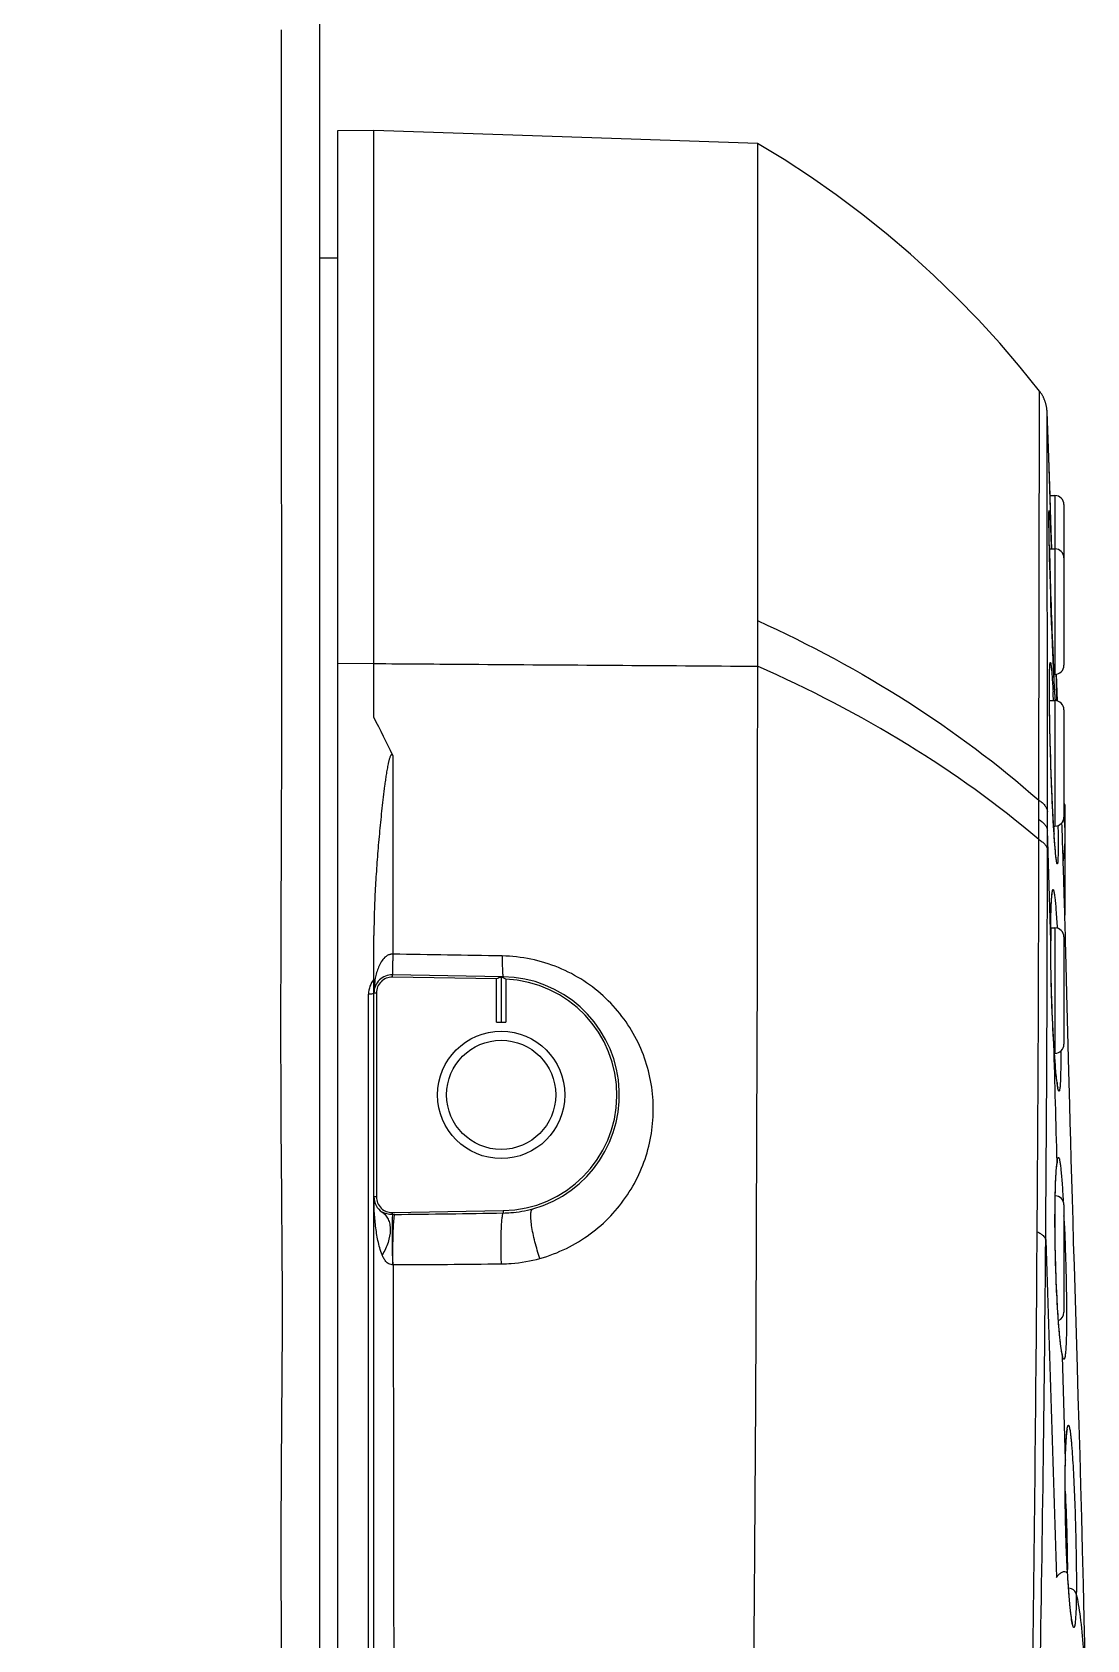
# Model space of a CAD drawing. Header units: millimetres. Extents: x 4086 to 8300, y 123 to 1549.
# Drawn here: x 6752.08 to 6766.58, y 715 to 737.09 of the extents above; entities that cross this region are included whole.
import ezdxf

# ---------------------------------------------------------------- set-up
doc = ezdxf.new("R2010")
doc.units = ezdxf.units.MM
doc.layers.add('外形图', color=7, linetype='Continuous')

msp = doc.modelspace()

# ---------------------------------------------------------------- linework, layer by layer
at = {"layer": '外形图'}
for p, q in [((6756.0301, 737.0939), (6756.0301, 705.6723)), ((6756.7799, 735.7443), (6756.2791, 735.7355)), ((6756.2791, 735.7355), (6756.2791, 704.5117)), ((6756.7791, 728.4155), (6756.7799, 735.7443)), ((6756.2791, 733.9868), (6756.0301, 733.9868)), ((6765.9194, 726.538), (6765.9299, 732.1613)), ((6766.0579, 731.2493), (6766.0349, 731.8759)), ((6766.0384, 726.3828), (6766.035, 731.8726)), ((6766.0579, 731.2488), (6766.0579, 731.2493)), ((6766.097, 730.0932), (6766.0579, 731.2488)), ((6766.0752, 730.7243), (6766.0579, 731.2484)), ((6766.0752, 730.7243), (6766.1416, 730.7243)), ((6766.0818, 730.5323), (6766.0752, 730.7243)), ((6766.1416, 730.7243), (6766.1416, 728.2667)), ((6766.2666, 730.5993), (6766.2666, 728.3917)), ((6766.0602, 730.43), (6766.0603, 730.4499)), ((6766.0602, 730.4047), (6766.0602, 730.43)), ((6766.0605, 730.3627), (6766.0602, 730.4047)), ((6766.0603, 730.4499), (6766.0604, 730.4652)), ((6766.0604, 730.4652), (6766.0606, 730.4734)), ((6766.061, 730.3102), (6766.0605, 730.3627)), ((6766.0606, 730.4734), (6766.0607, 730.4802)), ((6766.0607, 730.4802), (6766.0609, 730.4856)), ((6766.0917, 730.2449), (6766.0818, 730.5323)), ((6766.0619, 730.2469), (6766.061, 730.3102)), ((6766.0631, 730.1717), (6766.0619, 730.2469)), ((6766.0649, 730.0831), (6766.0631, 730.1717)), ((6766.1006, 729.9917), (6766.0917, 730.2449)), ((6766.0671, 729.9796), (6766.0649, 730.0831)), ((6766.0669, 729.9917), (6766.1416, 729.9917)), ((6766.07, 729.8596), (6766.0671, 729.9796)), ((6766.1006, 729.9917), (6766.097, 730.0932)), ((6766.0727, 729.7575), (6766.07, 729.8596)), ((6766.0759, 729.6426), (6766.0727, 729.7575)), ((6766.0797, 729.5115), (6766.0759, 729.6426)), ((6766.0845, 729.3581), (6766.0797, 729.5115)), ((6766.0884, 729.2422), (6766.0845, 729.3581)), ((6766.0927, 729.1162), (6766.0884, 729.2422)), ((6766.0977, 728.9798), (6766.0927, 729.1162)), ((6766.1034, 728.8284), (6766.0977, 728.9798)), ((6766.1098, 728.6722), (6766.1034, 728.8284)), ((6766.1138, 728.5762), (6766.1098, 728.6722)), ((6766.1126, 728.6035), (6766.1126, 728.6044)), ((6766.1192, 728.4557), (6766.1138, 728.5762)), ((6756.7791, 728.4155), (6756.2791, 728.4108)), ((6766.0698, 728.3219), (6766.0704, 728.3379)), ((6766.0704, 728.3379), (6766.071, 728.3516)), ((6766.1241, 728.3509), (6766.1192, 728.4557)), ((6766.1282, 728.2667), (6766.1241, 728.3509)), ((6766.0669, 728.1167), (6766.0672, 728.1708)), ((6766.0669, 728.0553), (6766.0669, 728.1167)), ((6766.0672, 728.1708), (6766.0676, 728.218)), ((6766.0676, 728.218), (6766.0683, 728.2587)), ((6766.0683, 728.2587), (6766.0687, 728.2824)), ((6766.0687, 728.2824), (6766.0693, 728.3034)), ((6766.0693, 728.3034), (6766.0698, 728.3219)), ((6766.1282, 728.2667), (6766.1416, 728.2667)), ((6766.1326, 728.1785), (6766.1282, 728.2667)), ((6766.1373, 728.0911), (6766.1326, 728.1785)), ((6766.1792, 727.8994), (6766.1656, 728.2691)), ((6766.0672, 727.9862), (6766.0669, 728.0553)), ((6766.0677, 727.9084), (6766.0672, 727.9862)), ((6766.0686, 727.8214), (6766.0677, 727.9084)), ((6766.0677, 727.9052), (6766.1416, 727.9052)), ((6766.1415, 728.0175), (6766.1373, 728.0911)), ((6766.1452, 727.956), (6766.1415, 728.0175)), ((6766.1416, 727.9052), (6766.1416, 726.1802)), ((6766.1485, 727.9049), (6766.1452, 727.956)), ((6766.0699, 727.7244), (6766.0686, 727.8214)), ((6766.0711, 727.6537), (6766.0699, 727.7244)), ((6766.2666, 727.7802), (6766.2666, 726.3052)), ((6766.0725, 727.578), (6766.0711, 727.6537)), ((6766.0741, 727.4972), (6766.0725, 727.578)), ((6766.076, 727.4109), (6766.0741, 727.4972)), ((6766.0783, 727.3191), (6766.076, 727.4109)), ((6766.0809, 727.2215), (6766.0783, 727.3191)), ((6766.084, 727.118), (6766.0809, 727.2215)), ((6766.0875, 727.0086), (6766.084, 727.118)), ((6766.0914, 726.8935), (6766.0875, 727.0086)), ((6766.0959, 726.7731), (6766.0914, 726.8935)), ((6766.101, 726.6475), (6766.0959, 726.7731)), ((6766.0387, 726.1252), (6766.0384, 726.3828)), ((6766.2666, 726.4868), (6766.2757, 726.4868)), ((6766.2791, 726.4739), (6766.2757, 726.4868)), ((6766.2791, 726.4739), (6766.2791, 724.9572)), ((6765.9193, 725.9987), (6765.9192, 726.2735)), ((6766.1244, 726.1802), (6766.1416, 726.1802)), ((6766.0846, 724.6054), (6766.0387, 726.1252)), ((6766.039, 725.8562), (6766.0387, 726.1252)), ((6766.1314, 726.0672), (6766.1311, 726.0711)), ((6766.1338, 726.0323), (6766.1312, 726.0712)), ((6766.1379, 725.9752), (6766.1338, 726.0323)), ((6766.1416, 725.9253), (6766.1379, 725.9752)), ((6766.1451, 725.8818), (6766.1416, 725.9253)), ((6766.1484, 725.844), (6766.1451, 725.8818)), ((6766.1504, 725.8215), (6766.1484, 725.844)), ((6766.1524, 725.8012), (6766.1504, 725.8215)), ((6766.1542, 725.7829), (6766.1524, 725.8012)), ((6766.156, 725.7664), (6766.1542, 725.7829)), ((6766.1577, 725.7518), (6766.156, 725.7664)), ((6766.1592, 725.739), (6766.1577, 725.7518)), ((6766.0898, 725.0139), (6766.0913, 725.0583)), ((6766.0913, 725.0583), (6766.0928, 725.0971)), ((6766.2791, 724.9569), (6766.2725, 725.174)), ((6766.0854, 724.7696), (6766.0862, 724.842)), ((6766.0862, 724.842), (6766.0873, 724.9063)), ((6766.0873, 724.9063), (6766.0885, 724.9634)), ((6766.0885, 724.9634), (6766.0898, 725.0139)), ((6766.281, 724.8936), (6766.2791, 724.9569)), ((6756.7791, 705.9797), (6756.7791, 724.6768)), ((6766.0846, 724.6054), (6766.0848, 724.6019)), ((6766.0846, 724.6019), (6766.0846, 724.6054)), ((6766.0848, 724.6054), (6766.0849, 724.6883)), ((6766.0849, 724.5372), (6766.0848, 724.6054)), ((6766.0849, 724.6883), (6766.0854, 724.7696)), ((6766.0856, 724.7827), (6766.1416, 724.7827)), ((6766.1416, 724.7827), (6766.1416, 723.0577)), ((6766.2666, 724.6577), (6766.2666, 723.1827)), ((6766.2982, 724.2704), (6766.2892, 724.6058)), ((6757.0329, 724.1047), (6757.0334, 724.1382)), ((6758.5574, 724.1116), (6757.0334, 724.1382)), ((6766.3082, 723.8791), (6766.2982, 724.2704)), ((6758.4666, 724.0797), (6757.0329, 724.1047)), ((6758.4666, 723.4868), (6758.4666, 724.0797)), ((6758.5291, 724.1042), (6758.5291, 723.4868)), ((6758.5571, 724.0946), (6758.5574, 724.1116)), ((6758.5916, 724.0771), (6758.5916, 723.4868)), ((6756.7054, 706.047), (6756.7054, 723.8703)), ((6756.7791, 723.8882), (6756.8126, 723.8882)), ((6756.8126, 723.8882), (6756.8126, 721.0855)), ((6766.3349, 722.8122), (6766.3082, 723.8791)), ((6758.4666, 723.4868), (6758.5916, 723.4868)), ((6766.1272, 723.1865), (6766.1269, 723.1905)), ((6766.1311, 723.1288), (6766.1272, 723.1906)), ((6766.1272, 723.1865), (6766.1272, 723.1906)), ((6766.1359, 723.0577), (6766.1416, 723.0577)), ((6766.3468, 722.3479), (6766.3349, 722.8122)), ((6766.1734, 722.6486), (6766.1724, 722.656)), ((6766.1746, 722.6401), (6766.1734, 722.6486)), ((6766.1719, 721.5454), (6766.1742, 721.5606)), ((6766.1742, 721.5606), (6766.1761, 721.57)), ((6766.1761, 721.57), (6766.1765, 721.5716)), ((6766.1765, 721.5716), (6766.1766, 721.5722)), ((6756.8126, 721.0855), (6756.7791, 721.0855)), ((6757.0329, 720.869), (6758.5569, 720.8956)), ((6757.0333, 720.8427), (6757.0329, 720.869)), ((6758.5569, 720.8956), (6758.5574, 720.8632)), ((6766.2666, 720.9743), (6766.2666, 719.4993)), ((6766.2869, 717.4721), (6766.2468, 718.8959)), ((6766.3041, 717.8244), (6766.306, 717.8425)), ((6766.2867, 717.4661), (6766.2869, 717.4721)), ((6766.2869, 717.4721), (6766.2871, 717.466)), ((6766.3148, 715.919), (6766.3164, 715.9177)), ((6766.3164, 715.9177), (6766.3162, 715.9214)), ((6766.3164, 715.9177), (6766.3165, 715.9215)), ((6766.319, 715.8772), (6766.3165, 715.9215)), ((6766.3429, 715.5429), (6766.3379, 715.6031)), ((6766.3478, 715.4895), (6766.3429, 715.5429)), ((6766.3524, 715.4424), (6766.3478, 715.4895)), ((6766.3568, 715.4014), (6766.3524, 715.4424))]:
    msp.add_line(p, q, dxfattribs=at)
for points in [[(6762.0541, 735.5652), (6760.3164, 735.6237), (6758.55, 735.6837), (6756.7799, 735.7443)], [(6765.9299, 732.1613), (6765.6648, 732.491), (6765.3845, 732.8182), (6765.0929, 733.1377), (6764.7905, 733.4488), (6764.4778, 733.7509), (6764.1555, 734.0433), (6763.824, 734.3254), (6763.484, 734.5969), (6763.136, 734.8573), (6762.7804, 735.1063), (6762.4177, 735.3434), (6762.0541, 735.5652)], [(6766.0349, 731.8759), (6766.0347, 731.8798), (6766.0344, 731.8841), (6766.0341, 731.8887), (6766.0338, 731.8936), (6766.0334, 731.8986), (6766.0329, 731.9038), (6766.0323, 731.9092), (6766.0317, 731.9147), (6766.0309, 731.9203), (6766.0302, 731.9259), (6766.0293, 731.9316), (6766.0284, 731.9373), (6766.0274, 731.9431), (6766.0263, 731.949), (6766.0251, 731.9549), (6766.0238, 731.9609), (6766.0224, 731.9669), (6766.021, 731.9731), (6766.0194, 731.9793), (6766.0177, 731.9855), (6766.016, 731.9919), (6766.0141, 731.9983), (6766.0121, 732.0048), (6766.0099, 732.0114), (6766.0077, 732.0181), (6766.0052, 732.0249), (6766.0027, 732.0319), (6765.9999, 732.039), (6765.9969, 732.0462), (6765.9938, 732.0536), (6765.9905, 732.0611), (6765.987, 732.0687), (6765.9832, 732.0764), (6765.9793, 732.0841), (6765.9751, 732.092), (6765.9707, 732.1), (6765.9661, 732.108), (6765.9611, 732.1162), (6765.956, 732.1244), (6765.9505, 732.1328), (6765.9447, 732.1412), (6765.9385, 732.1498), (6765.932, 732.1584), (6765.9299, 732.1613)], [(6766.0609, 730.4856), (6766.061, 730.4898), (6766.0611, 730.4915), (6766.0612, 730.4929), (6766.0612, 730.494), (6766.0613, 730.4949), (6766.0613, 730.4954), (6766.0613, 730.4955)], [(6766.071, 728.3516), (6766.0716, 728.3633), (6766.0719, 728.3684), (6766.0722, 728.3732), (6766.0725, 728.3774), (6766.0728, 728.3813), (6766.0731, 728.3847), (6766.0733, 728.3876), (6766.0736, 728.3902), (6766.0738, 728.3922), (6766.074, 728.3938), (6766.0741, 728.395), (6766.0742, 728.3956), (6766.0742, 728.3957)], [(6766.1312, 726.0712), (6766.1241, 726.1857), (6766.1205, 726.2492), (6766.1169, 726.3147), (6766.1134, 726.3816), (6766.11, 726.449), (6766.1069, 726.5163), (6766.1039, 726.5826), (6766.101, 726.6475)], [(6766.1655, 725.6989), (6766.1655, 725.6989), (6766.1654, 725.6991), (6766.1653, 725.6998), (6766.165, 725.7011), (6766.1646, 725.7029), (6766.1642, 725.7051), (6766.1637, 725.7078), (6766.1632, 725.7109), (6766.1626, 725.7145), (6766.162, 725.7186), (6766.1614, 725.723), (6766.1607, 725.7279), (6766.16, 725.7333), (6766.1592, 725.739)], [(6766.0928, 725.0971), (6766.0943, 725.1307), (6766.0951, 725.1457), (6766.0959, 725.1596), (6766.0967, 725.1725), (6766.0975, 725.1843), (6766.0983, 725.1951), (6766.099, 725.205), (6766.0998, 725.214), (6766.1005, 725.2221), (6766.1013, 725.2294), (6766.102, 725.2359), (6766.1026, 725.2416), (6766.1032, 725.2466), (6766.1038, 725.2509), (6766.1044, 725.2544), (6766.1048, 725.2572), (6766.1052, 725.2593), (6766.1055, 725.2606), (6766.1055, 725.2609)], [(6766.1272, 723.1906), (6766.1234, 723.2532), (6766.1195, 723.3227), (6766.1158, 723.3942), (6766.1122, 723.4676), (6766.1087, 723.5424), (6766.1055, 723.6186), (6766.1025, 723.6957), (6766.0997, 723.7736), (6766.0971, 723.8521), (6766.0947, 723.9307), (6766.0926, 724.0093), (6766.0908, 724.0876), (6766.0892, 724.1654), (6766.0878, 724.2424), (6766.0867, 724.3183), (6766.0859, 724.3929), (6766.0853, 724.4659), (6766.0849, 724.5372)], [(6766.1396, 723.0047), (6766.1353, 723.0653), (6766.1311, 723.1288)], [(6766.1724, 722.656), (6766.1689, 722.6829), (6766.165, 722.7164), (6766.161, 722.7544), (6766.1568, 722.7967), (6766.1526, 722.8431), (6766.1483, 722.8934), (6766.1439, 722.9474), (6766.1396, 723.0047)], [(6766.1844, 722.5853), (6766.1845, 722.5851), (6766.1845, 722.5852), (6766.1842, 722.5859), (6766.1839, 722.5873), (6766.1834, 722.5892), (6766.1828, 722.5918), (6766.1822, 722.5948), (6766.1814, 722.5984), (6766.1806, 722.6026), (6766.1798, 722.6073), (6766.1788, 722.6127), (6766.1778, 722.6186), (6766.1768, 722.6251), (6766.1757, 722.6322), (6766.1746, 722.6401)], [(6766.4098, 720.1397), (6766.4002, 720.4573), (6766.3912, 720.7612), (6766.3827, 721.052), (6766.3746, 721.3308), (6766.3671, 721.5986), (6766.36, 721.8567), (6766.3532, 722.1062), (6766.3468, 722.3479)], [(6766.1459, 721.0434), (6766.1471, 721.1052), (6766.1486, 721.1641), (6766.1504, 721.2199), (6766.1523, 721.2723), (6766.1545, 721.3212), (6766.1568, 721.3664), (6766.1593, 721.4076), (6766.1618, 721.4447), (6766.1645, 721.4774), (6766.1671, 721.5053), (6766.1697, 721.5284), (6766.1719, 721.5454)], [(6766.1921, 719.3691), (6766.1876, 719.4307), (6766.1832, 719.4951), (6766.179, 719.5619), (6766.175, 719.6311), (6766.1711, 719.7022), (6766.1675, 719.7751), (6766.164, 719.8496), (6766.1609, 719.9254), (6766.1579, 720.0023), (6766.1552, 720.08), (6766.1528, 720.1582), (6766.1506, 720.2368), (6766.1488, 720.3153), (6766.1472, 720.3935), (6766.1459, 720.4712), (6766.1449, 720.5481), (6766.1442, 720.624), (6766.1437, 720.6985), (6766.1436, 720.7714), (6766.1438, 720.8427), (6766.1442, 720.9119), (6766.1449, 720.9789), (6766.1459, 721.0434)], [(6766.5702, 714.2628), (6766.5585, 714.781), (6766.5468, 715.2803), (6766.535, 715.7626), (6766.5232, 716.2287), (6766.5113, 716.6795), (6766.4995, 717.1159), (6766.4876, 717.5391), (6766.4758, 717.9499), (6766.4642, 718.3479), (6766.4526, 718.7328), (6766.4098, 720.1397)], [(6766.2436, 718.9216), (6766.241, 718.9331), (6766.2376, 718.9505), (6766.2337, 718.9729), (6766.2295, 719.0003), (6766.225, 719.0324), (6766.2204, 719.0688), (6766.2156, 719.1096), (6766.2109, 719.1543), (6766.2061, 719.2028), (6766.2013, 719.2549), (6766.1967, 719.3104), (6766.1921, 719.3691)], [(6766.2469, 718.9093), (6766.2471, 718.9089), (6766.247, 718.909), (6766.2467, 718.91), (6766.2461, 718.9119), (6766.2454, 718.9146), (6766.2444, 718.9182), (6766.2436, 718.9216)], [(6766.2871, 717.466), (6766.2883, 717.5153), (6766.2898, 717.5659), (6766.2915, 717.6136), (6766.2933, 717.6581), (6766.2953, 717.6992), (6766.2975, 717.7367), (6766.2997, 717.7705), (6766.302, 717.8004), (6766.3041, 717.8244)], [(6766.306, 717.8425), (6766.307, 717.851), (6766.3079, 717.8587), (6766.3088, 717.8654), (6766.3096, 717.8714), (6766.3104, 717.8765), (6766.3112, 717.8809), (6766.3118, 717.8846), (6766.3124, 717.8875), (6766.3129, 717.8896), (6766.3132, 717.891), (6766.3133, 717.8915)], [(6766.3165, 715.9215), (6766.3129, 715.9875), (6766.3092, 716.0605), (6766.3057, 716.1352), (6766.3024, 716.2113), (6766.2994, 716.2887), (6766.2966, 716.367), (6766.2941, 716.446), (6766.2918, 716.5253), (6766.2898, 716.6048), (6766.288, 716.684), (6766.2866, 716.7628), (6766.2854, 716.8409), (6766.2845, 716.9181), (6766.2839, 716.994), (6766.2835, 717.0684), (6766.2835, 717.1411), (6766.2837, 717.2118), (6766.2842, 717.2803), (6766.2849, 717.3463), (6766.2859, 717.4095), (6766.2871, 717.466)], [(6766.3379, 715.6031), (6766.3327, 715.6706), (6766.33, 715.7073), (6766.3273, 715.7463), (6766.3246, 715.7875), (6766.3218, 715.8311), (6766.319, 715.8772)], [(6766.3847, 715.2214), (6766.3847, 715.2215), (6766.3844, 715.2223), (6766.3839, 715.2241), (6766.3831, 715.2268), (6766.3822, 715.2303), (6766.3812, 715.2346), (6766.3801, 715.2397), (6766.3788, 715.2457), (6766.3775, 715.2524), (6766.3761, 715.2599), (6766.3747, 715.2682), (6766.3731, 715.2773), (6766.3716, 715.2872), (6766.3699, 715.2979), (6766.3682, 715.3095), (6766.3665, 715.3221), (6766.3647, 715.3356), (6766.3628, 715.3503), (6766.3609, 715.3661), (6766.3589, 715.3831), (6766.3568, 715.4014)]]:
    msp.add_lwpolyline(points, dxfattribs=at)
for radius in [0.875, 0.75]:
    msp.add_circle((6758.5291, 722.4868), radius, dxfattribs=at)
for centre, radius, start, end in [((6766.1416, 730.5993), 0.125, 0, 90), ((6766.8291, 730.4693), 0.7687, 178.00488, 178.41595), ((6765.2874, 730.4203), 0.7831, 5.08006, 5.59658), ((6840.3194, 731.7472), 74.2734, 181.354217, 182.425118), ((6766.1416, 729.8667), 0.125, 0, 90), ((6813.9942, 730.6346), 47.9246, 182.42893, 182.83209), ((6766.7912, 728.3391), 0.7204, 175.44905, 175.94613), ((6766.1416, 728.3917), 0.125, 270, 0), ((6739.8371, 726.5454), 26.3209, 2.96152, 3.22611), ((6766.1416, 727.7802), 0.125, 0, 90), ((6682.8351, 690.7491), 82.6521, 26.131976, 26.537579), ((6783.7229, 727.2192), 17.6292, 183.3787, 183.73389), ((6766.1416, 726.3052), 0.125, 270, 0), ((6763.7967, 725.1748), 2.4823, 357.24649, 359.99066), ((6653.3909, 721.5049), 112.9409, 1.573274, 1.719379), ((6784.8617, 724.614), 18.7771, 179.48522, 180.0262), ((6766.1416, 724.6577), 0.125, 0, 90), ((6757.0291, 723.8882), 0.25, 89, 180), ((6757.0279, 723.8702), 0.3225, 140.53802, 179.98498), ((6757.0291, 723.8882), 0.2165, 89, 180), ((6758.5291, 722.4868), 1.5915, 271, 87.74936), ((6758.4694, 723.8794), 0.2324, 58.2995, 67.83254), ((6758.5291, 722.4868), 1.625, 285.49919, 89), ((6139.8492, 704.7105), 626.5505, 1.5415755, 1.6898158), ((6766.1416, 723.1827), 0.125, 270, 0), ((6768.348, 722.934), 2.1941, 187.29274, 187.62549), ((6766.8714, 722.7124), 0.7008, 190.02738, 190.52016), ((6767.3847, 721.4001), 1.2232, 173.15493, 173.39731), ((6767.1548, 721.428), 0.9915, 171.99409, 173.17254), ((6766.0585, 721.5614), 0.1145, 351.95814, 2.36563), ((6766.8737, 721.4668), 0.7078, 171.37649, 171.93751), ((6757.0291, 721.0855), 0.25, 180, 236.79045), ((6757.0291, 721.0855), 0.2165, 180, 271), ((6766.1416, 720.9743), 0.125, 0, 87.49783), ((6757.1782, 711.4922), 9.3516, 90.69199, 90.88795), ((6750.9235, 1233.3401), 512.5337, 270.686608, 270.853427), ((6737.3971, 719.4645), 28.9014, 2.54933, 2.6931), ((6756.5565, 886.0544), 165.9016, 270.168344, 270.682594), ((6766.1416, 719.4993), 0.125, 293.26478, 0), ((6766.1294, 718.8943), 0.1174, 0.76408, 13.44953), ((6768.1413, 717.6631), 1.8453, 174.50499, 174.96699), ((6766.9866, 717.7927), 0.6832, 171.6189, 172.05896)]:
    msp.add_arc(centre, radius, start, end, dxfattribs=at)
for centre, start_param, end_param in [((6758.5916, 723.861), 2.6088747, 2.8797933), ((6758.4666, 723.8631), 1.9855081, 2.1035142)]:
    msp.add_ellipse(centre, major_axis=(0.1768, -0.1799), ratio=0.9826973, start_param=start_param, end_param=end_param, dxfattribs=at)
for points in [[(6756.0295, 738.488), (6756.0294, 738.0232), (6756.0293, 737.5585), (6756.0293, 737.0938)], [(6766.2664, 726.3014), (6766.2746, 726.2177), (6766.2791, 726.1335), (6766.2791, 726.0493)], [(6766.2791, 726.0493), (6766.2791, 725.9343), (6766.2706, 725.8192), (6766.256, 725.7051)], [(6766.2641, 725.4493), (6766.2738, 725.358), (6766.2791, 725.2661), (6766.2791, 725.1743)], [(6758.542, 724.396), (6758.0413, 724.404), (6757.5406, 724.4121), (6757.04, 724.4203)], [(6766.0156, 720.4932), (6766.0649, 718.9468), (6766.1144, 717.4005), (6766.1628, 715.8541)]]:
    msp.add_open_spline(points, degree=3, dxfattribs=at)
for points, knots in [([(6755.5043, 737.1262), (6755.5059, 735.4501), (6755.5002, 732.1003), (6755.516, 727.0746), (6755.4834, 722.8788), (6755.5278, 719.5133), (6755.4945, 717.0116), (6755.5061, 714.5984), (6755.5047, 712.3469), (6755.505, 710.3206), (6755.5055, 708.5775), (6755.5056, 707.3243), (6755.5038, 706.5009), (6755.5077, 706.0248), (6755.4993, 705.6577), (6755.5199, 705.3777), (6755.4838, 705.2375), (6755.5207, 705.1433), (6755.505, 705.1344)], [0, 0, 0, 0, 0.1571722, 0.3141259, 0.4712744, 0.5506291, 0.6297245, 0.705871, 0.7769228, 0.8408638, 0.8958723, 0.9404002, 0.9583288, 0.9731786, 0.9848502, 0.9932488, 0.9983053, 1, 1, 1, 1]), ([(6762.0541, 735.5652), (6762.0538, 735.531), (6762.0541, 735.4627), (6762.054, 735.3261), (6762.0541, 735.0869), (6762.0539, 734.7453), (6762.0538, 734.3354), (6762.054, 733.7888), (6762.0545, 733.1056), (6762.053, 732.2858), (6762.055, 731.6026), (6762.0555, 731.056), (6762.0541, 730.5094), (6762.0511, 729.8262), (6762.054, 729.2797), (6762.0532, 729.0064)], [0, 0, 0, 0, 0.015625, 0.03125, 0.0625, 0.125, 0.1875, 0.25, 0.375, 0.5000001, 0.6250001, 0.6875001, 0.7500001, 0.875, 1, 1, 1, 1]), ([(6766.0668, 729.9919), (6766.0644, 730.099), (6766.0614, 730.2423), (6766.06, 730.4085), (6766.0601, 730.4676), (6766.0607, 730.4906)], [0, 0, 0, 0, 0.6445418, 0.862027, 1, 1, 1, 1]), ([(6766.0609, 730.4961), (6766.0612, 730.5034), (6766.0626, 730.5324), (6766.066, 730.5038), (6766.0667, 730.4966)], [0, 0, 0, 0, 0.5042599, 1, 1, 1, 1]), ([(6766.0674, 730.4896), (6766.0694, 730.4666), (6766.0732, 730.4074), (6766.0823, 730.2415), (6766.0885, 730.0986), (6766.093, 729.9919)], [0, 0, 0, 0, 0.139189, 0.3570283, 1, 1, 1, 1]), ([(6762.0532, 729.0064), (6762.0532, 728.9546), (6762.0535, 728.8506), (6762.0532, 728.6415), (6762.0528, 728.4842), (6762.0527, 728.379)], [0, 0, 0, 0, 0.2476939, 0.4969782, 1, 1, 1, 1]), ([(6762.0532, 729.0065), (6762.766, 728.6821), (6764.1209, 727.9529), (6765.3568, 727.034), (6765.9194, 726.538)], [0, 0, 0, 0, 0.5108178, 1, 1, 1, 1]), ([(6762.0527, 728.379), (6762.0523, 727.9005), (6762.0491, 727.1771), (6762.0477, 726.206), (6762.0483, 725.4641), (6762.049, 724.7168), (6762.0473, 723.7138), (6762.0409, 722.4539), (6762.0359, 720.9353), (6762.0311, 719.4087), (6762.0232, 717.8754), (6762.0126, 716.3363), (6762.0008, 714.7921), (6761.9846, 712.7229), (6761.9623, 710.124), (6761.9236, 706.9907), (6761.886, 704.3677), (6761.8525, 702.2606), (6761.8225, 700.6745), (6761.7828, 699.0854), (6761.7256, 697.4941), (6761.6406, 695.9016), (6761.5361, 694.5751), (6761.4255, 693.5154), (6761.3267, 692.7212), (6761.2082, 691.9287), (6761.0636, 691.1394), (6760.8858, 690.3553), (6760.6713, 689.5788), (6760.4076, 688.8152), (6760.0714, 688.0771), (6759.7138, 687.5002), (6759.3769, 687.0741), (6759.0074, 686.6728), (6758.4925, 686.2211), (6757.9347, 685.8243), (6757.4749, 685.526), (6757.1253, 685.3092), (6756.7721, 685.098), (6756.4147, 684.8934), (6756.0515, 684.6983), (6755.558, 684.455), (6755.0513, 684.2393), (6754.537, 684.0431), (6754.2131, 683.9266), (6753.9529, 683.8364), (6753.7572, 683.7701), (6753.5611, 683.705), (6753.3646, 683.6411), (6753.1678, 683.5783), (6753.0034, 683.5268), (6752.8718, 683.4861), (6752.773, 683.4558), (6752.6741, 683.4258), (6752.5751, 683.396), (6752.4761, 683.3664), (6752.3935, 683.3419), (6752.3274, 683.3224), (6752.2778, 683.3077), (6752.2365, 683.2956), (6752.2034, 683.2858), (6752.1786, 683.2785), (6752.158, 683.2723), (6752.1415, 683.2673), (6752.1291, 683.2635), (6752.1168, 683.2596), (6752.1066, 683.2563), (6752.0985, 683.2535), (6752.0926, 683.2514), (6752.0869, 683.2491), (6752.083, 683.2471), (6752.0791, 683.2448), (6752.0809, 683.2422), (6752.0835, 683.2417), (6752.0878, 683.2407), (6752.094, 683.2401), (6752.1019, 683.2396), (6752.1101, 683.2392), (6752.1214, 683.2387), (6752.1357, 683.2383), (6752.153, 683.238), (6752.1764, 683.2377), (6752.2174, 683.2372), (6752.2526, 683.237), (6752.2761, 683.2368)], [0, 0, 0, 0, 0.0285545, 0.0431776, 0.0579551, 0.0728346, 0.0877791, 0.1178126, 0.1480309, 0.1784116, 0.2089242, 0.2395467, 0.2702694, 0.3010917, 0.36304, 0.4253849, 0.4881098, 0.5195999, 0.5511619, 0.5827869, 0.6144674, 0.6461951, 0.677963, 0.6938653, 0.709784, 0.7257222, 0.7416818, 0.7576673, 0.7736867, 0.7897412, 0.8058375, 0.8219938, 0.8301024, 0.8382277, 0.8545202, 0.8708666, 0.8790472, 0.8872283, 0.8954137, 0.903607, 0.9118087, 0.9200158, 0.9364355, 0.9446501, 0.9528675, 0.9569771, 0.9610871, 0.9651975, 0.9693083, 0.9734194, 0.9775308, 0.9795866, 0.9816425, 0.9836984, 0.9857545, 0.9878107, 0.9898671, 0.9908955, 0.9919239, 0.9929526, 0.993467, 0.9939815, 0.9944962, 0.9947535, 0.9950108, 0.995268, 0.9955245, 0.995652, 0.995778, 0.9958999, 0.9960076, 0.9960711, 0.9961068, 0.9961603, 0.9962255, 0.9963727, 0.9965313, 0.9966957, 0.9968634, 0.9972047, 0.9975503, 0.9978983, 0.9985975, 1, 1, 1, 1]), ([(6756.7791, 727.6768), (6756.779, 727.7391), (6756.7788, 727.9853), (6756.7789, 728.2315), (6756.7791, 728.4155)], [0, 0, 0, 0, 0.2529876, 1, 1, 1, 1]), ([(6756.7791, 728.4155), (6757.2193, 728.4123), (6758.9772, 728.3997), (6760.7351, 728.3877), (6762.0527, 728.379)], [0, 0, 0, 0, 0.250439, 1, 1, 1, 1]), ([(6765.9193, 725.9987), (6765.3545, 726.4778), (6764.1151, 727.3649), (6762.7638, 728.0664), (6762.0527, 728.379)], [0, 0, 0, 0, 0.4881231, 1, 1, 1, 1]), ([(6766.0676, 727.9053), (6766.0667, 728.0068), (6766.0661, 728.1441), (6766.0688, 728.3057), (6766.0709, 728.3657), (6766.0727, 728.3901)], [0, 0, 0, 0, 0.628013, 0.8491795, 1, 1, 1, 1]), ([(6766.0731, 728.3963), (6766.0736, 728.4019), (6766.0743, 728.4097), (6766.0756, 728.4192), (6766.0765, 728.4243), (6766.0774, 728.428), (6766.0783, 728.4303), (6766.0795, 728.4319), (6766.0812, 728.431), (6766.0821, 728.4289), (6766.0833, 728.4256), (6766.0844, 728.421), (6766.0862, 728.4121), (6766.0884, 728.3976), (6766.0911, 728.3762), (6766.0939, 728.3495), (6766.0981, 728.3036), (6766.1064, 728.1955), (6766.1123, 728.0979), (6766.1163, 728.0267)], [0, 0, 0, 0, 0.0382977, 0.0528921, 0.0644589, 0.0730267, 0.0786875, 0.0818365, 0.0845205, 0.0894077, 0.097142, 0.1078593, 0.1216028, 0.1582022, 0.2068728, 0.2674555, 0.3397343, 0.5181841, 1, 1, 1, 1]), ([(6766.1484, 727.9054), (6766.1468, 727.9296), (6766.1392, 728.05), (6766.1329, 728.1705), (6766.1281, 728.2667)], [0, 0, 0, 0, 0.2015045, 1, 1, 1, 1]), ([(6766.1559, 728.2674), (6766.157, 728.2313), (6766.1606, 728.1098), (6766.1638, 727.9882), (6766.1652, 727.9027)], [0, 0, 0, 0, 0.2966253, 1, 1, 1, 1]), ([(6766.1243, 726.1802), (6766.1073, 726.4671), (6766.0838, 727.0421), (6766.0702, 727.6174), (6766.0676, 727.9053)], [0, 0, 0, 0, 0.4995298, 1, 1, 1, 1]), ([(6757.0386, 727.1524), (6757.0367, 727.1551), (6757.0335, 727.159), (6757.0275, 727.1624), (6757.0202, 727.1623), (6757.0135, 727.1563), (6757.0063, 727.1455), (6756.9997, 727.1306), (6756.9933, 727.1124), (6756.9879, 727.0939), (6756.9831, 727.0754), (6756.9786, 727.0567), (6756.9732, 727.0317), (6756.9669, 727.0004), (6756.96, 726.9626), (6756.9536, 726.9248), (6756.9456, 726.8741), (6756.9362, 726.8106), (6756.9223, 726.7086), (6756.9063, 726.5804), (6756.8887, 726.4259), (6756.8669, 726.2183), (6756.8422, 725.9569), (6756.817, 725.6408), (6756.7967, 725.3219), (6756.7828, 725.0003), (6756.7791, 724.7849), (6756.7791, 724.6768)], [0, 0, 0, 0, 0.0039124, 0.0059435, 0.0080183, 0.0120164, 0.0159151, 0.0235908, 0.0312149, 0.0388182, 0.0464117, 0.0540007, 0.061588, 0.0767638, 0.0919471, 0.1071418, 0.1223501, 0.1528122, 0.1833393, 0.2445978, 0.3061333, 0.3679449, 0.4923782, 0.6178537, 0.7443188, 0.8717191, 1, 1, 1, 1]), ([(6757.0386, 727.1524), (6757.0387, 726.9271), (6757.0389, 726.0164), (6757.0395, 725.1057), (6757.04, 724.4203)], [0, 0, 0, 0, 0.2473454, 1, 1, 1, 1]), ([(6765.9192, 726.2735), (6765.9192, 726.2957), (6765.9192, 726.3838), (6765.9193, 726.472), (6765.9194, 726.538)], [0, 0, 0, 0, 0.2515496, 1, 1, 1, 1]), ([(6765.9194, 726.538), (6765.9361, 726.5278), (6765.9665, 726.5062), (6766.0037, 726.4682), (6766.0288, 726.4269), (6766.0369, 726.3972), (6766.0384, 726.3828)], [0, 0, 0, 0, 0.290878, 0.5510335, 0.7844806, 1, 1, 1, 1]), ([(6765.9192, 726.2735), (6765.9359, 726.2638), (6765.9663, 726.2433), (6766.0036, 726.207), (6766.0289, 726.1676), (6766.0371, 726.1391), (6766.0387, 726.1252)], [0, 0, 0, 0, 0.2944415, 0.5556923, 0.7877735, 1, 1, 1, 1]), ([(6766.1838, 726.1876), (6766.1847, 726.1392), (6766.186, 726.0491), (6766.1867, 725.941), (6766.1866, 725.8652), (6766.1862, 725.8171), (6766.1854, 725.7752), (6766.1844, 725.7396), (6766.1832, 725.7141), (6766.182, 725.6971), (6766.1811, 725.6868), (6766.1801, 725.6783), (6766.1791, 725.6715), (6766.178, 725.6662), (6766.1768, 725.663), (6766.1756, 725.6606), (6766.1734, 725.6609), (6766.1721, 725.6634), (6766.1706, 725.6669), (6766.1691, 725.6723), (6766.1667, 725.6829), (6766.1652, 725.6917), (6766.1642, 725.6982)], [0, 0, 0, 0, 0.2557485, 0.4759163, 0.5712278, 0.6560545, 0.7299735, 0.7926014, 0.8436625, 0.8647789, 0.8829178, 0.8980704, 0.9102378, 0.9194368, 0.9257296, 0.9293787, 0.9318057, 0.9359659, 0.9428591, 0.9526786, 0.9654715, 1, 1, 1, 1]), ([(6766.2589, 725.6118), (6766.2572, 725.6659), (6766.2507, 725.8711), (6766.2441, 726.0763), (6766.2391, 726.2274)], [0, 0, 0, 0, 0.2636011, 1, 1, 1, 1]), ([(6765.8987, 720.6047), (6765.9018, 721.0613), (6765.9075, 721.9691), (6765.9182, 723.7671), (6765.9206, 725.1085), (6765.9193, 725.9987)], [0, 0, 0, 0, 0.2539348, 0.5049233, 1, 1, 1, 1]), ([(6765.9193, 725.9987), (6765.9359, 725.9893), (6765.9662, 725.9697), (6766.0035, 725.9349), (6766.0289, 725.8971), (6766.0373, 725.8696), (6766.039, 725.8562)], [0, 0, 0, 0, 0.2973276, 0.5594512, 0.7905034, 1, 1, 1, 1]), ([(6766.1642, 725.6982), (6766.1612, 725.7171), (6766.1557, 725.7633), (6766.1438, 725.8862), (6766.1364, 725.9903), (6766.1314, 726.0672)], [0, 0, 0, 0, 0.1550636, 0.3763692, 1, 1, 1, 1]), ([(6766.0156, 720.4932), (6766.0229, 721.396), (6766.0316, 722.7438), (6766.0377, 724.5315), (6766.0392, 725.4164), (6766.039, 725.8562)], [0, 0, 0, 0, 0.5050202, 0.7539555, 1, 1, 1, 1]), ([(6766.2725, 725.174), (6766.2715, 725.2092), (6766.267, 725.3551), (6766.2624, 725.5011), (6766.2589, 725.6118)], [0, 0, 0, 0, 0.2411405, 1, 1, 1, 1]), ([(6766.0853, 724.7827), (6766.0858, 724.8367), (6766.0872, 724.9361), (6766.0909, 725.071), (6766.0959, 725.1767), (6766.1005, 725.237), (6766.1035, 725.2617)], [0, 0, 0, 0, 0.3380457, 0.6218501, 0.8443282, 1, 1, 1, 1]), ([(6766.1035, 725.2617), (6766.1045, 725.27), (6766.1065, 725.2837), (6766.1098, 725.2992), (6766.1129, 725.3064), (6766.1151, 725.3095), (6766.1184, 725.3092), (6766.1205, 725.3059), (6766.1228, 725.3011), (6766.1251, 725.2939), (6766.1274, 725.2845), (6766.1298, 725.2728), (6766.1323, 725.2588), (6766.1359, 725.2358), (6766.1383, 725.2174), (6766.1398, 725.2044)], [0, 0, 0, 0, 0.1583608, 0.2609187, 0.2919021, 0.311041, 0.3250017, 0.3461103, 0.379537, 0.4265053, 0.4873622, 0.56221, 0.6510317, 0.7537, 1, 1, 1, 1]), ([(6766.1398, 725.2044), (6766.1469, 725.1457), (6766.1591, 725.0038), (6766.1683, 724.8617), (6766.1731, 724.7786)], [0, 0, 0, 0, 0.4152996, 1, 1, 1, 1]), ([(6766.1269, 723.1905), (6766.1127, 723.424), (6766.0925, 723.8944), (6766.0847, 724.3651), (6766.0846, 724.6019)], [0, 0, 0, 0, 0.4969711, 1, 1, 1, 1]), ([(6757.04, 724.4208), (6757.0366, 724.4211), (6757.0299, 724.4205), (6757.0198, 724.4202), (6757.0097, 724.4191), (6756.9901, 724.4148), (6756.9493, 724.3977), (6756.9, 724.3498), (6756.8578, 724.2809), (6756.8268, 724.2062), (6756.8046, 724.1286), (6756.7847, 724.0228), (6756.7791, 723.942), (6756.7791, 723.8883)], [0, 0, 0, 0, 0.0156417, 0.0313108, 0.0469512, 0.0626199, 0.1250596, 0.2496036, 0.3745813, 0.4996617, 0.6247757, 0.7499027, 1, 1, 1, 1]), ([(6757.04, 724.42), (6757.0393, 724.3998), (6757.0381, 724.3613), (6757.0364, 724.3066), (6757.035, 724.2584), (6757.0341, 724.2226), (6757.0336, 724.198), (6757.0333, 724.1826), (6757.0331, 724.1695), (6757.0329, 724.1586), (6757.033, 724.1503), (6757.0327, 724.1438), (6757.0333, 724.1407), (6757.033, 724.1383), (6757.0334, 724.1382)], [0, 0, 0, 0, 0.2146491, 0.4100305, 0.5823502, 0.7282634, 0.7904097, 0.8449334, 0.8915682, 0.9300862, 0.9602999, 0.9820643, 0.9952854, 1, 1, 1, 1]), ([(6759.0625, 720.239), (6759.1871, 720.2738), (6759.4286, 720.3658), (6759.7572, 720.5646), (6760.041, 720.8148), (6760.2735, 721.1065), (6760.4506, 721.4303), (6760.5687, 721.7771), (6760.6257, 722.1378), (6760.6202, 722.5036), (6760.5514, 722.8651), (6760.4195, 723.2126), (6760.2259, 723.5357), (6759.9738, 723.8235), (6759.6689, 724.0646), (6759.32, 724.2481), (6758.9396, 724.3644), (6758.6746, 724.3938), (6758.542, 724.396)], [0, 0, 0, 0, 0.064288, 0.1275688, 0.1898548, 0.2512707, 0.3120109, 0.3723091, 0.4324236, 0.4926241, 0.5531814, 0.6143544, 0.6763681, 0.7393786, 0.8034357, 0.8684352, 0.9340984, 1, 1, 1, 1]), ([(6758.542, 724.396), (6758.5421, 724.3756), (6758.5424, 724.3367), (6758.5434, 724.2815), (6758.5447, 724.2327), (6758.5465, 724.1915), (6758.5486, 724.1584), (6758.5508, 724.1345), (6758.5533, 724.1199), (6758.5553, 724.1135), (6758.5568, 724.1116), (6758.5574, 724.1116)], [0, 0, 0, 0, 0.2135094, 0.4079696, 0.5795678, 0.7249508, 0.8413018, 0.9264272, 0.9789262, 0.9929758, 1, 1, 1, 1]), ([(6756.7791, 723.8882), (6756.7791, 723.8853), (6756.7738, 723.8811), (6756.7662, 723.878), (6756.7528, 723.8741), (6756.7324, 723.8712), (6756.7148, 723.8703), (6756.7054, 723.8703)], [0, 0, 0, 0, 0.1124453, 0.2075797, 0.329263, 0.6382892, 1, 1, 1, 1]), ([(6766.1716, 722.6555), (6766.1623, 722.7284), (6766.146, 722.9054), (6766.1336, 723.0827), (6766.1272, 723.1865)], [0, 0, 0, 0, 0.414209, 1, 1, 1, 1]), ([(6766.2233, 723.0882), (6766.2236, 722.9924), (6766.2232, 722.8606), (6766.2194, 722.7142), (6766.2164, 722.6512), (6766.214, 722.6142), (6766.2113, 722.5845), (6766.2086, 722.5643), (6766.2061, 722.552), (6766.2044, 722.5454), (6766.2026, 722.5408), (6766.2009, 722.5377), (6766.1982, 722.5364), (6766.1957, 722.5382), (6766.1937, 722.5414), (6766.1915, 722.5465), (6766.1893, 722.5533), (6766.1859, 722.5661), (6766.1838, 722.5768), (6766.1823, 722.5845)], [0, 0, 0, 0, 0.4741814, 0.6525586, 0.7252398, 0.7863893, 0.8357057, 0.8729862, 0.8870928, 0.8981985, 0.9063791, 0.9118564, 0.9154322, 0.9193521, 0.9254934, 0.9344208, 0.9462985, 0.9611816, 1, 1, 1, 1]), ([(6766.1813, 722.5904), (6766.1806, 722.5942), (6766.1776, 722.6117), (6766.1751, 722.6292), (6766.1733, 722.6428)], [0, 0, 0, 0, 0.2197733, 1, 1, 1, 1]), ([(6766.2414, 718.921), (6766.2361, 718.9481), (6766.2262, 719.0124), (6766.2067, 719.1765), (6766.1852, 719.4395), (6766.1644, 719.8057), (6766.1497, 720.2131), (6766.1426, 720.6232), (6766.1435, 720.9969), (6766.1505, 721.2689), (6766.1604, 721.4419), (6766.1662, 721.511), (6766.1697, 721.5408)], [0, 0, 0, 0, 0.0315949, 0.0742921, 0.1888674, 0.3331327, 0.4935451, 0.6549226, 0.801943, 0.92067, 0.9658069, 1, 1, 1, 1]), ([(6766.1739, 721.573), (6766.1751, 721.5808), (6766.1773, 721.5942), (6766.1815, 721.6113), (6766.1849, 721.6216), (6766.1892, 721.6267), (6766.1911, 721.6267)], [0, 0, 0, 0, 0.4109727, 0.7110752, 0.9023722, 1, 1, 1, 1]), ([(6766.1911, 721.6267), (6766.1926, 721.6267), (6766.1964, 721.6233), (6766.2019, 721.6099), (6766.209, 721.58), (6766.2166, 721.5302), (6766.2247, 721.4613), (6766.2328, 721.3745), (6766.2409, 721.271), (6766.2489, 721.1524), (6766.2538, 721.0683), (6766.2563, 721.0241)], [0, 0, 0, 0, 0.0076615, 0.0217151, 0.0731144, 0.1563843, 0.2706535, 0.4144186, 0.5855623, 0.781742, 1, 1, 1, 1]), ([(6756.8922, 720.2866), (6756.8794, 720.3184), (6756.8582, 720.3834), (6756.8262, 720.5155), (6756.8, 720.6825), (6756.7827, 720.8838), (6756.7791, 721.0183), (6756.7791, 721.0855)], [0, 0, 0, 0, 0.1267891, 0.2525398, 0.5024976, 0.7514866, 1, 1, 1, 1]), ([(6757.0333, 720.8427), (6757.007, 720.8424), (6756.958, 720.8467), (6756.911, 720.8639), (6756.8922, 720.8763)], [0, 0, 0, 0, 0.5380446, 1, 1, 1, 1]), ([(6756.8922, 720.8763), (6756.9098, 720.8647), (6756.9424, 720.8353), (6756.9777, 720.7773), (6756.9988, 720.7077), (6757.008, 720.5992), (6756.9803, 720.4512), (6756.9266, 720.3402), (6756.8922, 720.2866)], [0, 0, 0, 0, 0.0979397, 0.2006969, 0.3118683, 0.4331614, 0.7039351, 1, 1, 1, 1]), ([(6757.0333, 720.8427), (6757.0331, 720.8302), (6757.0314, 720.7981), (6757.0295, 720.7401), (6757.0281, 720.6639), (6757.0277, 720.573), (6757.0281, 720.4719), (6757.0294, 720.3833), (6757.031, 720.311), (6757.0324, 720.2659), (6757.0333, 720.2303), (6757.0345, 720.2041), (6757.0353, 720.1783), (6757.0342, 720.1613), (6757.0333, 720.1529)], [0, 0, 0, 0, 0.0545241, 0.1398823, 0.2521545, 0.3859346, 0.5348565, 0.6918304, 0.7710067, 0.8493854, 0.88798, 0.9260341, 0.9634077, 1, 1, 1, 1]), ([(6757.044, 720.1535), (6757.0429, 720.1619), (6757.0411, 720.1788), (6757.0408, 720.2047), (6757.0411, 720.2309), (6757.0408, 720.2666), (6757.0408, 720.3117), (6757.0408, 720.3841), (6757.0413, 720.4727), (6757.0436, 720.5738), (6757.047, 720.6647), (6757.0517, 720.7409), (6757.0575, 720.7988), (6757.0622, 720.8309), (6757.0653, 720.8432)], [0, 0, 0, 0, 0.036677, 0.0740326, 0.1120422, 0.150603, 0.2289107, 0.308017, 0.4648388, 0.6136102, 0.7472656, 0.8594967, 0.9450411, 1, 1, 1, 1]), ([(6758.533, 720.1645), (6758.5313, 720.2021), (6758.5288, 720.2788), (6758.5271, 720.3941), (6758.5275, 720.5079), (6758.5299, 720.6138), (6758.5341, 720.7059), (6758.5392, 720.7717), (6758.5444, 720.8136), (6758.5482, 720.8362), (6758.5521, 720.8521), (6758.5553, 720.8606), (6758.5574, 720.8632)], [0, 0, 0, 0, 0.1606657, 0.3282514, 0.4935218, 0.6473726, 0.7813469, 0.8881302, 0.929477, 0.9620588, 0.9855512, 1, 1, 1, 1]), ([(6758.5574, 720.8632), (6758.5917, 720.8637), (6758.7285, 720.8699), (6758.8645, 720.8935), (6758.9633, 720.9209)], [0, 0, 0, 0, 0.2505088, 1, 1, 1, 1]), ([(6759.0625, 720.239), (6759.0493, 720.2759), (6759.0244, 720.3516), (6758.9924, 720.4663), (6758.9662, 720.5794), (6758.9473, 720.6841), (6758.9369, 720.7746), (6758.9348, 720.8384), (6758.9393, 720.8786), (6758.9448, 720.9023), (6758.9547, 720.9185), (6758.9633, 720.9209)], [0, 0, 0, 0, 0.1667914, 0.3389189, 0.5065954, 0.6603262, 0.7915599, 0.8934015, 0.9319086, 0.9619377, 1, 1, 1, 1]), ([(6765.7164, 708.2092), (6765.744, 709.2588), (6765.7898, 711.3505), (6765.8392, 714.472), (6765.8742, 717.5542), (6765.8917, 719.5943), (6765.8987, 720.6047)], [0, 0, 0, 0, 0.2540828, 0.5063044, 0.7554762, 1, 1, 1, 1]), ([(6765.8987, 720.6047), (6765.9144, 720.5974), (6765.9429, 720.582), (6765.987, 720.5491), (6766.011, 720.5159), (6766.0156, 720.4932)], [0, 0, 0, 0, 0.3133116, 0.5820685, 1, 1, 1, 1]), ([(6766.2699, 720.7501), (6766.2747, 720.6414), (6766.2834, 720.4203), (6766.2934, 720.0898), (6766.2992, 719.8165), (6766.3017, 719.6072), (6766.3025, 719.4628), (6766.3021, 719.3299), (6766.3006, 719.2105), (6766.2979, 719.1064), (6766.2941, 719.019), (6766.2892, 718.9496), (6766.2835, 718.8994), (6766.2774, 718.8694), (6766.2719, 718.8557), (6766.2679, 718.8524), (6766.2662, 718.8524)], [0, 0, 0, 0, 0.1715055, 0.348726, 0.5211732, 0.6023928, 0.6786553, 0.7488276, 0.8118809, 0.8668847, 0.9130473, 0.9497146, 0.9764036, 0.9928781, 0.9974086, 1, 1, 1, 1]), ([(6765.791, 708.1895), (6765.8227, 709.2311), (6765.8772, 711.3069), (6765.9397, 714.4048), (6765.9858, 717.4644), (6766.0075, 719.4898), (6766.0156, 720.4932)], [0, 0, 0, 0, 0.2540448, 0.5062124, 0.7553737, 1, 1, 1, 1]), ([(6757.044, 720.1507), (6757.024, 720.1493), (6756.9846, 720.1592), (6756.9418, 720.196), (6756.9129, 720.2399), (6756.8985, 720.2709), (6756.8922, 720.2866)], [0, 0, 0, 0, 0.2773412, 0.5282043, 0.7662578, 1, 1, 1, 1]), ([(6758.533, 720.1645), (6758.5779, 720.1651), (6758.7563, 720.1728), (6758.9338, 720.2031), (6759.0625, 720.239)], [0, 0, 0, 0, 0.2515669, 1, 1, 1, 1]), ([(6757.044, 720.1535), (6757.0453, 718.991), (6757.0513, 714.295), (6757.0597, 709.5991), (6757.0674, 706.0656)], [0, 0, 0, 0, 0.2475503, 1, 1, 1, 1]), ([(6766.2468, 718.8959), (6766.2463, 718.8978), (6766.2444, 718.9061), (6766.2427, 718.9145), (6766.2414, 718.921)], [0, 0, 0, 0, 0.2299954, 1, 1, 1, 1]), ([(6766.2662, 718.8524), (6766.2644, 718.8524), (6766.2602, 718.8561), (6766.2533, 718.8706), (6766.2494, 718.8849), (6766.2468, 718.8959)], [0, 0, 0, 0, 0.1096582, 0.3038063, 1, 1, 1, 1]), ([(6766.2869, 717.4721), (6766.2884, 717.5396), (6766.2921, 717.6573), (6766.2987, 717.7749), (6766.3031, 717.825)], [0, 0, 0, 0, 0.5729948, 1, 1, 1, 1]), ([(6766.3045, 717.8398), (6766.3049, 717.8442), (6766.3065, 717.86), (6766.3083, 717.8757), (6766.3099, 717.8871)], [0, 0, 0, 0, 0.276202, 1, 1, 1, 1]), ([(6766.3107, 717.8923), (6766.312, 717.9012), (6766.314, 717.9134), (6766.3175, 717.9281), (6766.3199, 717.9358), (6766.3223, 717.9414), (6766.3247, 717.945), (6766.3281, 717.9465), (6766.3313, 717.9444), (6766.3337, 717.9405), (6766.3364, 717.9346), (6766.3391, 717.9264), (6766.3431, 717.9112), (6766.3479, 717.8867), (6766.3534, 717.8508), (6766.359, 717.8064), (6766.3646, 717.754), (6766.3701, 717.6937), (6766.3779, 717.599), (6766.3871, 717.4643), (6766.4013, 717.2149), (6766.4161, 716.8687), (6766.4293, 716.4381), (6766.437, 716.0196), (6766.438, 715.7497), (6766.4367, 715.6244)], [0, 0, 0, 0, 0.0112689, 0.0155557, 0.0189462, 0.0214613, 0.0231746, 0.024336, 0.0255831, 0.027465, 0.030166, 0.0337443, 0.0382226, 0.0499008, 0.0651593, 0.0839065, 0.1060434, 0.1314523, 0.1599596, 0.2255097, 0.3010311, 0.4739575, 0.6609125, 0.842535, 1, 1, 1, 1]), ([(6766.3162, 715.9214), (6766.3012, 716.1881), (6766.2874, 716.5873), (6766.2821, 717.1023), (6766.2842, 717.3504), (6766.2867, 717.4661)], [0, 0, 0, 0, 0.5184666, 0.7752129, 1, 1, 1, 1]), ([(6766.2837, 717.0378), (6766.2924, 716.8568), (6766.3058, 716.4982), (6766.313, 716.1394), (6766.3143, 715.9618)], [0, 0, 0, 0, 0.5051884, 1, 1, 1, 1]), ([(6766.1628, 715.8541), (6766.1752, 715.8711), (6766.1987, 715.8995), (6766.2385, 715.9301), (6766.2807, 715.9385), (6766.3047, 715.9267), (6766.3148, 715.919)], [0, 0, 0, 0, 0.3396379, 0.5946752, 0.7957362, 1, 1, 1, 1]), ([(6766.3819, 715.2203), (6766.3747, 715.2549), (6766.3623, 715.3418), (6766.346, 715.4956), (6766.3301, 715.6931), (6766.3208, 715.8388), (6766.3164, 715.9177)], [0, 0, 0, 0, 0.1516487, 0.3752037, 0.6619133, 1, 1, 1, 1]), ([(6766.4367, 715.6249), (6766.436, 715.6348), (6766.4287, 715.6554), (6766.4044, 715.6798), (6766.3703, 715.6972), (6766.344, 715.7029), (6766.3302, 715.7044)], [0, 0, 0, 0, 0.2069664, 0.4409862, 0.7081814, 1, 1, 1, 1]), ([(6766.4367, 715.6244), (6766.436, 715.5564), (6766.4339, 715.4389), (6766.4288, 715.3213), (6766.4248, 715.272)], [0, 0, 0, 0, 0.578856, 1, 1, 1, 1]), ([(6766.4367, 715.6244), (6766.4473, 715.5775), (6766.4667, 715.4739), (6766.5014, 715.2297), (6766.5357, 714.8569), (6766.5654, 714.3312), (6766.5772, 713.9461), (6766.5816, 713.7368)], [0, 0, 0, 0, 0.0762121, 0.166741, 0.3902169, 0.6686007, 1, 1, 1, 1]), ([(6766.4248, 715.272), (6766.4237, 715.2586), (6766.4215, 715.235), (6766.4179, 715.2075), (6766.4145, 715.1903), (6766.4121, 715.1809), (6766.4096, 715.1738), (6766.4071, 715.1691), (6766.404, 715.1662), (6766.4002, 715.1669), (6766.3973, 715.1703), (6766.3944, 715.1757), (6766.3913, 715.1835), (6766.3867, 715.1985), (6766.3838, 715.2111), (6766.3819, 715.2203)], [0, 0, 0, 0, 0.2376526, 0.4209458, 0.491973, 0.5492322, 0.5929986, 0.6240096, 0.6445091, 0.6616529, 0.6858545, 0.7218327, 0.7709407, 0.8336002, 1, 1, 1, 1])]:
    msp.add_open_spline(points, degree=3, knots=knots, dxfattribs=at)

doc.saveas('drawing.dxf')
